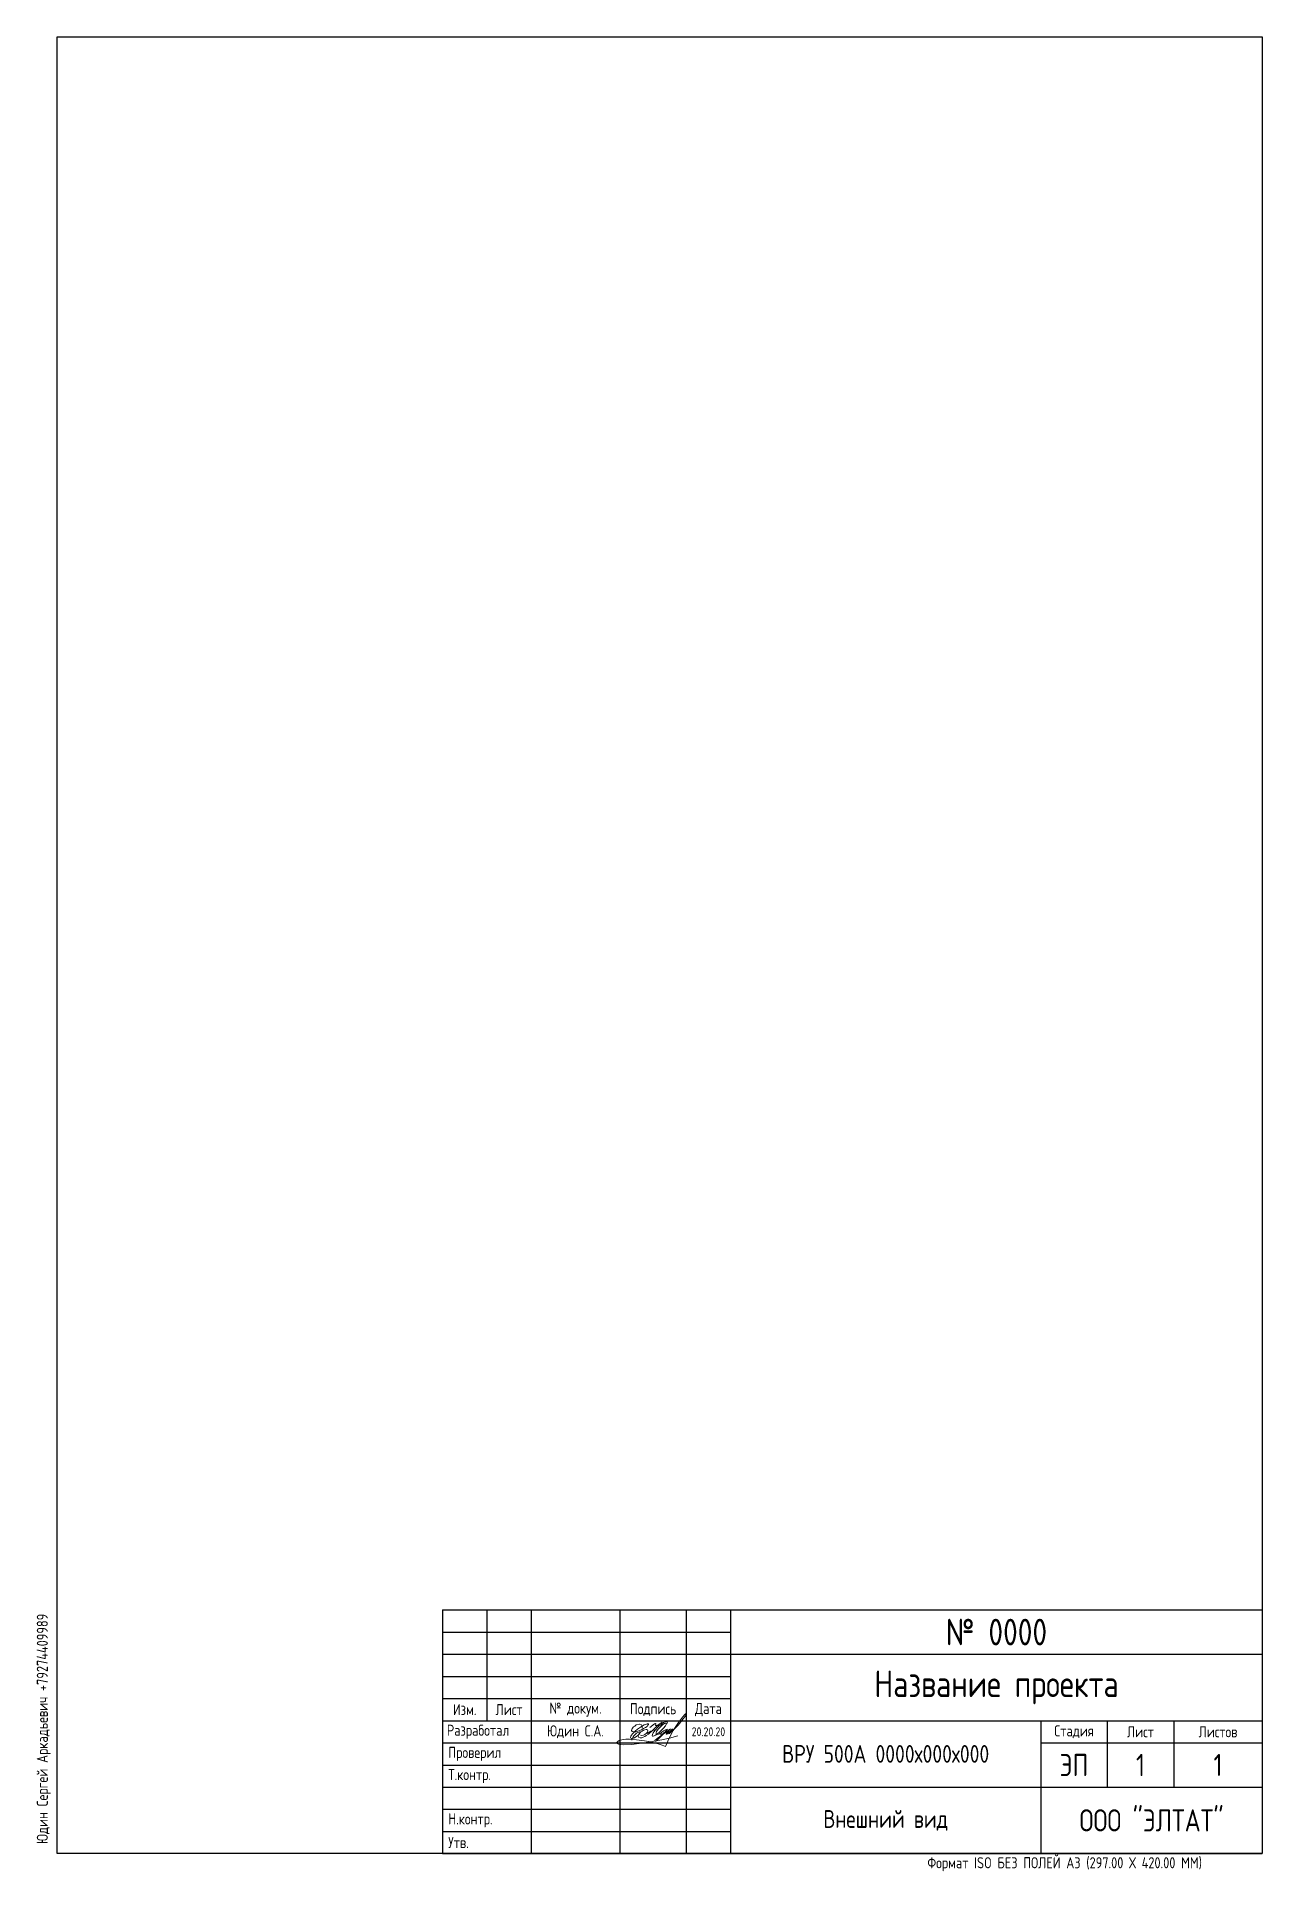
# Paper-space layout 'ВЕРТИКАЛЬНЫЙ А3' of a CAD drawing. Header units: millimetres. Extents: x 15 to 292, y 1 to 415.
import ezdxf

# ---------------------------------------------------------------- set-up
doc = ezdxf.new("R2010")
doc.units = ezdxf.units.MM
doc.linetypes.add('0', pattern=[0])
doc.layers.add('ТЕКСТ-РАМКА', color=7, linetype='Continuous', lineweight=0)
doc.styles.get("Standard").update_dxf_attribs({"font": 'arial.ttf'})
doc.styles.add('ГОСТ', font='eskd_win_2.shx', dxfattribs={"height": 6})

# ---------------------------------------------------------------- blocks, each defined once
blk = doc.blocks.new('*T6')
at = {"color": 0, "linetype": 'ByBlock', "lineweight": -2, "transparency": 16777216}
for p, q in [((0, 0), (185, 0)), ((0, 0), (0, -55)), ((10, 0), (10, -25)), ((20, 0), (20, -55)), ((40, 0), (40, -55)), ((55, 0), (55, -55)), ((65, 0), (65, -55)), ((185, 0), (185, -55)), ((0, -5), (65, -5)), ((0, -10), (185, -10)), ((0, -15), (65, -15)), ((0, -20), (65, -20)), ((0, -25), (185, -25)), ((135, -25), (135, -55)), ((150, -25), (150, -40)), ((165, -25), (165, -40)), ((0, -30), (65, -30)), ((135, -30), (185, -30)), ((0, -35), (65, -35)), ((0, -40), (185, -40)), ((0, -45), (65, -45)), ((0, -50), (65, -50)), ((0, -55), (185, -55))]:
    blk.add_line(p, q, dxfattribs=at)
at = {"color": 0, "linetype": '0', "lineweight": 0, "transparency": 16777216}
for s, insert, char_height, width, attachment_point in [('{\\fGOST type A|b0|i0|c204|p34;№ 0000}', (125, -5), 6, 120, 5), ('{\\fGOST type A|b0|i0|c204|p34;Название проекта}', (125, -17.5), 6, 120, 5), ('{\\fGOST type A|b0|i0|c204|p34;Изм.}', (5, -22.5), 2.5, 10, 5), ('{\\fGOST type A|b0|i0|c204|p34;Лист}', (15, -22.5), 2.5, 10, 5), ('{\\fGOST type A|b0|i0|c204|p34;№ докум.}', (30, -22.5), 2.5, 20, 5), ('{\\fGOST type A|b0|i0|c204|p34;Подпись}', (47.5, -22.5), 2.5, 15, 5), ('{\\fGOST type A|b0|i0|c204|p34;Дата}', (60, -22.5), 2.5, 10, 5), (' {\\fGOST type A|b0|i0|c204|p34;Разработал}', (0, -27.5), 2.5, 20, 4), ('{\\fGOST type A|b0|i0|c204|p34;Юдин С.А.}', (30, -27.5), 2.5, 20, 5), ('{\\fGOST type A|b0|i0|c204|p34;20.20.20}', (60, -27.5), 2, 10, 5), ('{\\fGOST type A|b0|i0|c204|p34;Стадия}', (142.5, -27.5), 2.5, 15, 5), ('{\\fGOST type A|b0|i0|c204|p34;Лист}', (157.5, -27.5), 2.5, 15, 5), ('{\\fGOST type A|b0|i0|c204|p34;Листов}', (175, -27.5), 2.5, 20, 5), ('{\\fGOST type A|b0|i0|c204|p34; Проверил}', (0, -32.5), 2.5, 20, 4), ('{\\fGOST type A|b0|i0|c204|p34;ВРУ 500А 0000х000х000}', (100, -32.5), 4, 70, 5), ('{\\fGOST type A|b0|i0|c204|p34;ЭП}', (142.5, -35), 5, 15, 5), ('{\\fGOST type A|b0|i0|c204|p34;1', (157.5, -35), 5, 15, 5), ('{\\fGOST type A|b0|i0|c204|p34;1', (175, -35), 5, 20, 5), ('{\\fGOST type A|b0|i0|c204|p34; Т.контр.}', (0, -37.5), 2.5, 20, 4), ('{\\fGOST type A|b0|i0|c204|p34;Внешний вид}', (100, -47.5), 4, 70, 5), ('{\\fGOST type A|b0|i0|c204|p34;ООО "ЭЛТАТ"}', (160, -47.5), 5, 50, 5), ('{\\fGOST type A|b0|i0|c204|p34; Н.контр.}', (0, -47.5), 2.5, 20, 4), ('{\\fGOST type A|b0|i0|c204|p34; Утв.}', (0, -52.5), 2.5, 20, 4)]:
    blk.add_mtext(s, dxfattribs=dict(at, insert=insert, char_height=char_height, width=width, attachment_point=attachment_point))

psp = doc.layouts.new('ВЕРТИКАЛЬНЫЙ А3')

# ---------------------------------------------------------------- linework, layer by layer
at = {"color": 7, "linetype": '0', "lineweight": 30, "transparency": 33554687}
psp.add_lwpolyline([(20, 5), (20, 415), (292, 415), (292, 5)], close=True, dxfattribs=at)
at = {"layer": 'ТЕКСТ-РАМКА', "color": 5, "lineweight": 15, "transparency": 33554687}
for points in [[(158.27, 32.56), (158.06, 32.24), (158.03, 32.09), (158.08, 32.05), (158.24, 32.14), (160.19, 34), (161.33, 35.39), (161.66, 35.88), (161.94, 36.32), (161.97, 36.53), (161.83, 36.53), (161.64, 36.37), (161.2, 35.9), (160.67, 35.2), (160.09, 34.37), (159.05, 32.75), (158.16, 31.04), (157.34, 29.18), (156.59, 29.47), (155.9, 29.69), (155.1, 29.89), (153.91, 30.21), (152.6, 30.46), (150.78, 30.68), (149.22, 30.82), (148.37, 30.8), (147.46, 30.69), (146.89, 30.52), (146.54, 30.34), (146.35, 30.07), (146.38, 29.85), (146.69, 29.69), (147.2, 29.6), (147.9, 29.58), (149.66, 29.63), (152.52, 29.98), (156.45, 30.67), (158.21, 31.04), (160.08, 31.6)], [(151.66, 31.73), (151.89, 31.67), (152.31, 31.71), (152.63, 31.92), (153.02, 32.16), (153.24, 32.4), (153.34, 32.72), (153.28, 32.91), (153.1, 33), (152.91, 33.01), (152.62, 32.96), (152.33, 32.83), (152.03, 32.65), (151.77, 32.45), (151.37, 32.06), (151.21, 31.78), (151.13, 31.48), (151.27, 31.22), (151.6, 31.15), (151.95, 31.16), (152.25, 31.26), (152.64, 31.43), (152.98, 31.62), (153.45, 31.95), (154.44, 32.87), (154.89, 33.33), (155.39, 33.77), (156.01, 34.27), (156.58, 34.63), (155.63, 34.07), (155.32, 33.92), (155.13, 33.92), (155.03, 34.01), (155.15, 34.23), (155.14, 34.36), (155.02, 34.39), (154.82, 34.29), (153.8, 33.47)], [(155.05, 32.95), (154.74, 32.57), (154.49, 32.23), (154.36, 31.9), (154.29, 31.68), (154.34, 31.53), (154.54, 31.5), (154.79, 31.59), (155.07, 31.73), (155.45, 31.96), (156.06, 32.48), (156.89, 33.34), (157.28, 33.85), (157.45, 34.16), (157.46, 34.36), (157.32, 34.41), (157.12, 34.37), (156.69, 34.11), (156.23, 33.69), (155.7, 33.15), (155.41, 32.78), (155.3, 32.56), (155.19, 32.28), (155.17, 32.07), (155.26, 31.93), (155.61, 31.88), (155.98, 32.02), (156.44, 32.35), (156.89, 32.71), (157.28, 32.97), (157.5, 33.04), (157.59, 32.96), (157.44, 32.66), (157.03, 32.3), (156.61, 31.93), (156.37, 31.81), (156.24, 31.89), (156.35, 32.15), (156.59, 32.46)], [(157.78, 33.05), (156.26, 31.41), (155.9, 31.02), (155.43, 30.59), (155.14, 30.36), (154.91, 30.38), (154.91, 30.51), (155, 30.66), (155.17, 30.78), (155.44, 30.97), (158.43, 33.14), (157.72, 32.44), (157.56, 32.24), (157.49, 32.11), (157.49, 31.98), (157.6, 31.97), (158.92, 33.19)], [(155.04, 32.96), (155.58, 33.56), (155.88, 33.83), (156.22, 34.09), (156.57, 34.36), (156.89, 34.56), (157.33, 34.75), (157.65, 34.72), (157.74, 34.59), (157.62, 34.32), (157.47, 34.2)], [(153.21, 32.11), (153.6, 32.43), (154.03, 32.65), (154.98, 32.97), (155.03, 32.97)]]:
    psp.add_lwpolyline(points, dxfattribs=at)
psp.add_lwpolyline([(152.02, 33.3), (152.06, 33.71, 0.151111), (152.06, 33.74), (151.89, 34.05, 0.211211), (151.85, 34.08), (151.41, 34.18, 0.114333), (151.39, 34.18), (150.69, 34.03), (150.36, 33.8), (150.07, 33.58), (149.8, 33.27), (149.7, 33.03), (149.65, 32.8), (149.81, 32.57), (150.09, 32.48), (150.34, 32.46), (150.63, 32.51), (151.06, 32.61), (151.43, 32.8), (151.86, 32.97), (152.35, 33.22), (152.8, 33.48), (153.14, 33.71), (153.36, 33.96), (153.44, 34.15), (153.44, 34.29), (153.32, 34.31), (153.14, 34.26), (152.9, 34.17), (152.5, 34.03), (152.13, 33.82), (151.64, 33.55), (150.96, 33.06), (150.48, 32.67), (150.14, 32.32), (149.86, 32), (149.63, 31.72), (149.51, 31.49), (149.44, 31.21), (149.48, 31.03), (149.63, 31), (149.83, 30.97), (150.07, 31.04), (150.33, 31.15), (150.65, 31.33), (150.97, 31.58), (151.17, 31.75), (151.41, 32), (151.57, 32.37), (151.45, 32.46), (151.3, 32.44), (151.05, 32.34), (150.78, 32.18), (150.46, 31.88), (150.18, 31.58), (149.92, 31.21), (149.83, 30.97), (149.72, 30.71), (149.68, 30.58)], format="xyb", dxfattribs=at)

# ---------------------------------------------------------------- block references
psp.add_blockref('*T6', (107, 60))

# ---------------------------------------------------------------- texts
at = {"color": 7, "linetype": '0', "lineweight": 0, "transparency": 33554687, "insert": (15.42, 7.14), "char_height": 2.5, "attachment_point": 1, "rotation": 90, "style": 'ГОСТ'}
psp.add_mtext_dynamic_manual_height_columns('{\\fGOST type A|b0|i0|c204|p34;Юдин Сергей Аркадьевич +79274409989}', width=90.5461, gutter_width=15, heights=[0], dxfattribs=at)
at = {"color": 7, "linetype": '0', "lineweight": 0, "transparency": 33554687, "insert": (216.4, 4.19), "char_height": 2.5, "attachment_point": 1, "style": 'ГОСТ'}
psp.add_mtext_dynamic_manual_height_columns('{\\fGOST type A|b0|i0|c204|p34;Формат ISO БЕЗ ПОЛЕЙ А3 (297.00 Х 420.00 ММ)}', width=90.5461, gutter_width=15, heights=[0], dxfattribs=at)

doc.saveas('drawing.dxf')
